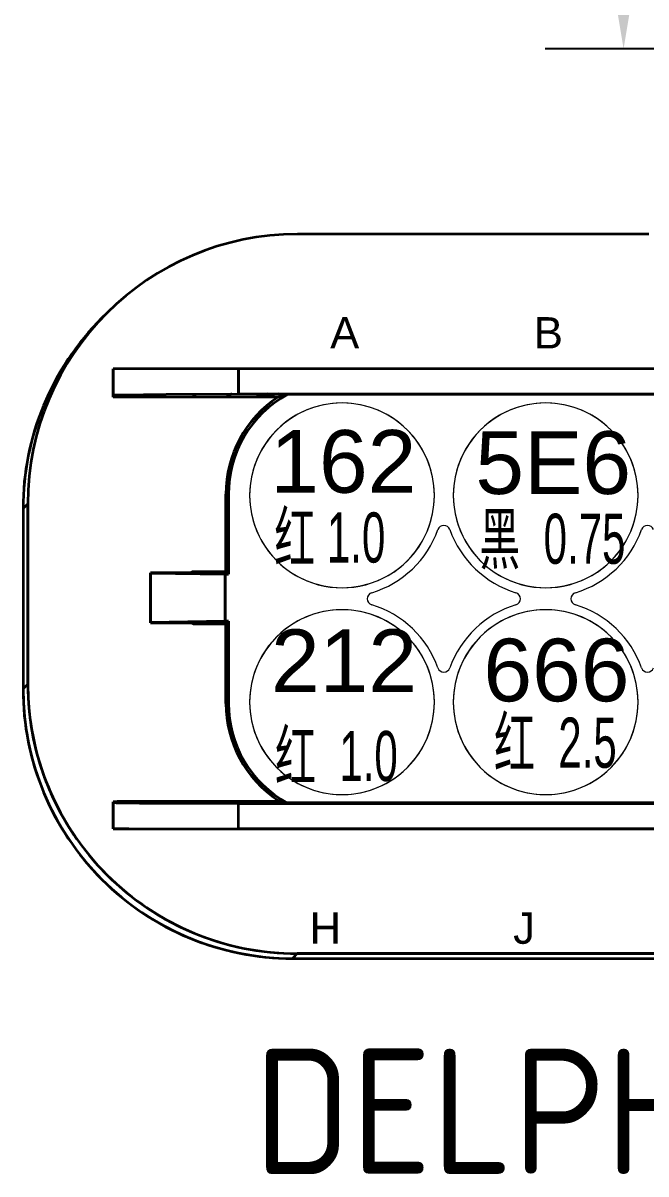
# Model space of a CAD drawing. Header units: millimetres. Extents: x 1638 to 3450, y 1129 to 2069.
# Drawn here: x 1865.9 to 1875.84, y 1559.3 to 1577.67 of the extents above; entities that cross this region are included whole.
import ezdxf

# ---------------------------------------------------------------- set-up
doc = ezdxf.new("R2010")
doc.units = ezdxf.units.MM
doc.layers.add('AM60', color=3, linetype='Continuous', lineweight=25)
doc.layers.add('线色线径', color=1, linetype='Continuous')
doc.styles.get("Standard").update_dxf_attribs({"font": 'arial.ttf'})
doc.dimstyles.new('ISO-25', dxfattribs={"dimtxt": 2.5, "dimasz": 2.5, "dimexe": 1.25, "dimexo": 0.625, "dimtad": 1, "dimtxsty": 'Standard', "dimcen": 2.5, "dimadec": 0, "dimazin": 0, "dimtfac": 1, "dimtmove": 0, "dimatfit": 3, "dimfxl": 1, "dimarcsym": 0})

# ---------------------------------------------------------------- blocks, each defined once
blk = doc.blocks.new('A$C36512172')
at = {"color": 3, "lineweight": 35, "ltscale": 0.280583}
blk.add_line((16.647, 25.602), (11.036, 25.602), dxfattribs=at)
blk.add_line((16.647, 25.602), (11.036, 25.602), dxfattribs=at)
at = {"color": 3, "lineweight": 35, "ltscale": 0.005431}
for p, q in [((7.995, 24.343), (7.918, 24.266)), ((6.735, 21.302), (6.658, 21.225)), ((6.658, 21.225), (6.735, 21.302))]:
    blk.add_line(p, q, dxfattribs=at)
at = {"color": 3, "lineweight": 35, "ltscale": 0.022566}
blk.add_line((8.096, 23.004), (8.096, 23.455), dxfattribs=at)
at = {"color": 3, "lineweight": 35, "ltscale": 0.1}
for p, q in [((10.096, 23.455), (8.096, 23.455)), ((10.096, 23.455), (8.096, 23.455)), ((8.096, 16.115), (10.096, 16.115)), ((8.096, 16.115), (10.096, 16.115))]:
    blk.add_line(p, q, dxfattribs=at)
at = {"color": 3, "lineweight": 35, "ltscale": 0.020873}
for p, q in [((8.096, 23.455), (8.096, 23.038)), ((8.096, 23.038), (8.096, 23.455)), ((8.096, 16.115), (8.096, 16.533)), ((8.096, 16.533), (8.096, 16.115))]:
    blk.add_line(p, q, dxfattribs=at)
at = {"color": 3, "lineweight": 35, "ltscale": 0.02}
for p, q in [((10.096, 23.455), (10.096, 23.055)), ((10.096, 23.055), (10.096, 23.455)), ((10.096, 16.115), (10.096, 16.515)), ((10.096, 16.115), (10.096, 16.515))]:
    blk.add_line(p, q, dxfattribs=at)
at = {"color": 3, "lineweight": 35, "ltscale": 0.486317}
for p, q in [((19.822, 23.455), (10.096, 23.455)), ((19.822, 23.455), (10.096, 23.455)), ((10.096, 23.055), (19.822, 23.055))]:
    blk.add_line(p, q, dxfattribs=at)
at = {"color": 3, "lineweight": 35, "ltscale": 0.001694}
blk.add_line((8.096, 23.004), (8.096, 23.038), dxfattribs=at)
at = {"color": 3, "lineweight": 35, "ltscale": 0.131675}
blk.add_line((10.729, 23.004), (8.096, 23.004), dxfattribs=at)
at = {"color": 3, "lineweight": 35, "ltscale": 0.003565}
blk.add_line((9.363, 23.004), (9.417, 23.051), dxfattribs=at)
blk.add_line((9.363, 23.004), (9.417, 23.051), dxfattribs=at)
at = {"color": 3, "lineweight": 35, "ltscale": 0.447775}
blk.add_line((19.833, 23.045), (10.877, 23.045), dxfattribs=at)
at = {"color": 3, "lineweight": 35, "ltscale": 0.000515366}
for p, q in [((10.936, 23.055), (10.936, 23.045)), ((10.936, 23.045), (10.936, 23.055))]:
    blk.add_line(p, q, dxfattribs=at)
at = {"color": 3, "lineweight": 35, "ltscale": 0.061949}
for p, q in [((9.895, 20.216), (9.895, 21.455)), ((9.895, 21.455), (9.895, 20.216))]:
    blk.add_line(p, q, dxfattribs=at)
at = {"color": 3, "lineweight": 35, "ltscale": 0.002051}
for p, q in [((9.895, 21.455), (9.936, 21.455)), ((9.936, 21.455), (9.895, 21.455)), ((9.936, 18.115), (9.895, 18.115)), ((9.895, 18.115), (9.936, 18.115))]:
    blk.add_line(p, q, dxfattribs=at)
at = {"color": 3, "lineweight": 35, "ltscale": 0.064}
for p, q in [((9.936, 21.455), (9.936, 20.175)), ((9.936, 20.175), (9.936, 21.455))]:
    blk.add_line(p, q, dxfattribs=at)
at = {"color": 3, "lineweight": 35, "ltscale": 0.144001}
blk.add_line((6.658, 21.225), (6.658, 18.345), dxfattribs=at)
blk.add_line((6.658, 21.225), (6.658, 18.345), dxfattribs=at)
at = {"color": 3, "lineweight": 35, "ltscale": 0.144002}
for p, q in [((6.735, 18.422), (6.735, 21.302)), ((6.735, 21.302), (6.735, 18.422))]:
    blk.add_line(p, q, dxfattribs=at)
at = {"color": 3, "lineweight": 35, "ltscale": 0.001792}
for p, q in [((9.363, 20.216), (9.331, 20.2)), ((9.331, 20.2), (9.363, 20.216))]:
    blk.add_line(p, q, dxfattribs=at)
at = {"color": 3, "lineweight": 35, "ltscale": 0.026569}
blk.add_line((9.895, 20.216), (9.363, 20.216), dxfattribs=at)
at = {"color": 3, "lineweight": 35, "ltscale": 0.002901}
for p, q in [((9.895, 20.216), (9.936, 20.175)), ((9.936, 20.175), (9.895, 20.216)), ((9.895, 19.384), (9.936, 19.425)), ((9.936, 19.425), (9.895, 19.384))]:
    blk.add_line(p, q, dxfattribs=at)
at = {"color": 3, "lineweight": 35, "ltscale": 0.039988}
blk.add_line((8.695, 19.4), (8.695, 20.2), dxfattribs=at)
at = {"color": 3, "lineweight": 35, "ltscale": 0.031817}
for p, q in [((8.695, 20.2), (9.331, 20.2)), ((9.331, 20.2), (8.695, 20.2))]:
    blk.add_line(p, q, dxfattribs=at)
at = {"color": 3, "lineweight": 35, "ltscale": 0.000227356}
blk.add_line((8.695, 20.2), (8.695, 20.196), dxfattribs=at)
blk.add_line((8.695, 20.2), (8.695, 20.196), dxfattribs=at)
at = {"color": 3, "lineweight": 35, "ltscale": 0.059349}
for p, q in [((9.882, 20.175), (8.695, 20.196)), ((8.695, 20.196), (9.882, 20.175)), ((8.695, 19.405), (9.882, 19.425)), ((9.882, 19.425), (8.695, 19.405))]:
    blk.add_line(p, q, dxfattribs=at)
at = {"color": 3, "lineweight": 35, "ltscale": 0.039533}
blk.add_line((8.695, 20.196), (8.695, 19.405), dxfattribs=at)
blk.add_line((8.695, 20.196), (8.695, 19.405), dxfattribs=at)
at = {"color": 3, "lineweight": 35, "ltscale": 0.0375}
for p, q in [((9.882, 19.425), (9.882, 20.175)), ((9.882, 20.175), (9.882, 19.425))]:
    blk.add_line(p, q, dxfattribs=at)
at = {"color": 3, "lineweight": 35, "ltscale": 0.002697}
for p, q in [((9.936, 20.175), (9.882, 20.175)), ((9.882, 20.175), (9.936, 20.175)), ((9.882, 19.425), (9.936, 19.425)), ((9.936, 19.425), (9.882, 19.425))]:
    blk.add_line(p, q, dxfattribs=at)
at = {"color": 3, "lineweight": 35, "ltscale": 0.000227547}
blk.add_line((8.695, 19.405), (8.695, 19.4), dxfattribs=at)
blk.add_line((8.695, 19.405), (8.695, 19.4), dxfattribs=at)
at = {"color": 3, "lineweight": 35, "ltscale": 0.032515}
for p, q in [((9.345, 19.4), (8.695, 19.4)), ((8.695, 19.4), (9.345, 19.4))]:
    blk.add_line(p, q, dxfattribs=at)
at = {"color": 3, "lineweight": 35, "ltscale": 0.001817}
for p, q in [((9.345, 19.4), (9.378, 19.384)), ((9.378, 19.384), (9.345, 19.4))]:
    blk.add_line(p, q, dxfattribs=at)
at = {"color": 3, "lineweight": 35, "ltscale": 0.025843}
for p, q in [((9.895, 19.384), (9.378, 19.384)), ((9.378, 19.384), (9.895, 19.384))]:
    blk.add_line(p, q, dxfattribs=at)
at = {"color": 3, "lineweight": 35, "ltscale": 0.063449}
for p, q in [((9.895, 18.115), (9.895, 19.384)), ((9.895, 19.384), (9.895, 18.115))]:
    blk.add_line(p, q, dxfattribs=at)
at = {"color": 3, "lineweight": 35, "ltscale": 0.0655}
for p, q in [((9.936, 19.425), (9.936, 18.115)), ((9.936, 18.115), (9.936, 19.425))]:
    blk.add_line(p, q, dxfattribs=at)
at = {"color": 3, "lineweight": 35, "ltscale": 0.00543}
for p, q in [((6.658, 18.345), (6.735, 18.422)), ((6.735, 18.422), (6.658, 18.345)), ((11.035, 14.122), (10.958, 14.045)), ((10.958, 14.045), (11.035, 14.122))]:
    blk.add_line(p, q, dxfattribs=at)
at = {"color": 3, "lineweight": 35, "ltscale": 0.0125}
for p, q in [((8.096, 16.545), (8.346, 16.547)), ((8.346, 16.115), (8.096, 16.115))]:
    blk.add_line(p, q, dxfattribs=at)
at = {"color": 3, "lineweight": 35, "ltscale": 0.021494}
blk.add_line((8.096, 16.115), (8.096, 16.545), dxfattribs=at)
at = {"color": 3, "lineweight": 35, "ltscale": 0.000621796}
for p, q in [((8.096, 16.533), (8.096, 16.545)), ((8.096, 16.545), (8.096, 16.533))]:
    blk.add_line(p, q, dxfattribs=at)
at = {"color": 3, "lineweight": 35, "ltscale": 0.122498}
blk.add_line((10.796, 16.547), (8.346, 16.547), dxfattribs=at)
blk.add_line((10.796, 16.547), (8.346, 16.547), dxfattribs=at)
at = {"color": 3, "lineweight": 35, "ltscale": 0.001069}
blk.add_line((10.727, 16.547), (10.726, 16.569), dxfattribs=at)
blk.add_line((10.727, 16.547), (10.726, 16.569), dxfattribs=at)
at = {"color": 3, "lineweight": 35, "ltscale": 0.003643}
blk.add_line((10.726, 16.569), (10.796, 16.547), dxfattribs=at)
blk.add_line((10.726, 16.569), (10.796, 16.547), dxfattribs=at)
at = {"color": 3, "lineweight": 35, "ltscale": 0.004203}
blk.add_line((10.877, 16.526), (10.796, 16.547), dxfattribs=at)
at = {"color": 3, "lineweight": 35}
for p, q in [((10.096, 16.515), (32.901, 16.515)), ((10.096, 16.515), (32.901, 16.515)), ((10.877, 16.526), (32.12, 16.526)), ((32.12, 16.526), (10.877, 16.526)), ((32.901, 16.115), (10.096, 16.115)), ((10.096, 16.115), (32.901, 16.115)), ((10.958, 14.045), (32.039, 14.045)), ((10.958, 14.045), (32.039, 14.045)), ((31.962, 14.122), (11.035, 14.122)), ((11.035, 14.122), (31.962, 14.122))]:
    blk.add_line(p, q, dxfattribs=at)
at = {"color": 3, "lineweight": 35, "ltscale": 0.122876}
blk.add_line((8.346, 16.115), (10.803, 16.115), dxfattribs=at)
at = {"color": 3, "lineweight": 35, "ltscale": 0.353415}
blk.add_line((17.802, 16.115), (10.734, 16.115), dxfattribs=at)
at = {"color": 3, "lineweight": 35, "ltscale": 0.003464}
for p, q in [((10.803, 16.115), (10.734, 16.115)), ((10.734, 16.115), (10.803, 16.115))]:
    blk.add_line(p, q, dxfattribs=at)
at = {"color": 3, "lineweight": 35}
for points in [[(8.096, 23.038), (8.097, 23.038), (8.109, 23.039), (8.212, 23.041), (8.945, 23.048), (10.096, 23.055)], [(10.096, 16.515), (8.295, 16.528), (8.101, 16.532), (8.096, 16.533), (8.096, 16.533)], [(8.096, 16.533), (8.097, 16.532), (8.102, 16.532), (8.146, 16.529), (8.515, 16.522), (10.096, 16.515)]]:
    blk.add_lwpolyline(points, dxfattribs=at)
for centre, radius, start, end in [((11.036, 21.302), 4.301, 90.0009, 179.9991), ((11.036, 21.302), 4.301, 90.001, 179.999), ((10.959, 21.225), 4.301, 135.0002, 179.999), ((10.959, 21.225), 4.3, 134.9995, 179.9994), ((11.749, 21.455), 1.854, 123.3512, 180), ((11.749, 21.455), 1.854, 123.3512, 180), ((10.936, 21.295), 1.998, 118.2876, 121.2203), ((10.936, 21.295), 1.998, 118.2876, 121.2202), ((11.749, 21.455), 1.813, 118.7357, 179.9999), ((11.749, 21.455), 1.813, 118.7357, 180), ((10.936, 21.295), 1.798, 101.8001, 108.1363), ((10.936, 21.295), 1.798, 101.8001, 108.1366), ((10.936, 21.295), 1.772, 96.6261, 105.3452), ((11.278, 21.315), 1.776, 103.0578, 108.0037), ((11.035, 18.422), 4.3, 180.0053, 269.9946), ((11.035, 18.422), 4.3, 179.999, 270.0009), ((10.959, 18.345), 4.3, 180.0053, 269.9946), ((10.958, 18.345), 4.3, 179.999, 270.0009), ((11.749, 18.115), 1.854, 180, 236.5302), ((11.749, 18.115), 1.854, 180, 236.5302), ((11.749, 18.115), 1.813, 180.0001, 241.2645), ((11.749, 18.115), 1.813, 180, 241.2646), ((8.274, 8.274), 8.274, 89.5002, 91.2315)]:
    blk.add_arc(centre, radius, start, end, dxfattribs=at)
at = {"color": 3, "lineweight": 5}
for centre, radius, start, end in [((11.749, 21.435), 1.475, 0, 180), ((11.749, 21.435), 1.475, 359.999, 180.001), ((14.999, 21.435), 1.475, 0, 180), ((14.999, 21.435), 1.475, 359.999, 180.001), ((11.749, 21.435), 1.475, 180, 0), ((11.749, 21.435), 1.475, 179.999, 0.001), ((14.999, 21.435), 1.475, 180, 0), ((14.999, 21.435), 1.475, 179.999, 0.001), ((13.374, 20.856), 0.1, 19.6049, 160.3951), ((13.374, 20.856), 0.1, 19.6195, 160.3814), ((16.624, 20.856), 0.1, 19.6049, 160.3951), ((16.624, 20.856), 0.1, 19.6195, 160.3814), ((11.749, 21.435), 1.625, 286.9574, 340.3951), ((11.749, 21.435), 1.625, 286.9583, 340.3943), ((14.999, 21.435), 1.625, 199.6049, 253.0426), ((14.999, 21.435), 1.625, 199.6057, 253.0418), ((14.999, 21.435), 1.625, 286.9574, 340.3951), ((14.999, 21.435), 1.625, 286.9583, 340.3943), ((12.252, 19.785), 0.1, 106.9574, 253.0426), ((12.252, 19.785), 0.1, 106.976, 253.0248), ((14.495, 19.785), 0.1, 286.9574, 73.0426), ((14.495, 19.785), 0.1, 286.976, 73.0248), ((15.502, 19.785), 0.1, 106.9574, 253.0426), ((15.502, 19.785), 0.1, 106.976, 253.0248), ((11.749, 18.135), 1.625, 19.6049, 73.0426), ((11.749, 18.135), 1.625, 19.6057, 73.0418), ((14.999, 18.135), 1.625, 106.9574, 160.3951), ((14.999, 18.135), 1.625, 106.9583, 160.3943), ((14.999, 18.135), 1.625, 19.6049, 73.0426), ((14.999, 18.135), 1.625, 19.6057, 73.0418), ((11.749, 18.135), 1.475, 0, 180), ((11.749, 18.135), 1.475, 359.999, 180.001), ((14.999, 18.135), 1.475, 0, 180), ((14.999, 18.135), 1.475, 359.999, 180.001), ((13.374, 18.714), 0.1, 199.6049, 340.3951), ((13.374, 18.714), 0.1, 199.6195, 340.3814), ((16.624, 18.714), 0.1, 199.6049, 340.3951), ((16.624, 18.714), 0.1, 199.6195, 340.3814), ((11.749, 18.135), 1.475, 180, 0), ((11.749, 18.135), 1.475, 179.999, 0.001), ((14.999, 18.135), 1.475, 180, 0), ((14.999, 18.135), 1.475, 179.999, 0.001)]:
    blk.add_arc(centre, radius, start, end, dxfattribs=at)
at = {"layer": 'AM60', "color": 1, "lineweight": 5}
for s, p in [('A', (11.559, 23.779)), ('B', (14.809, 23.779)), ('H', (11.23, 14.279)), ('J', (14.48, 14.279))]:
    blk.add_text(s, height=0.5, dxfattribs=at).set_placement(p)
blk = doc.blocks.new('*D245')
at = {"color": 0, "lineweight": -2, "transparency": 16777216}
for p, q in [((1880.116, 1586.001), (1874.235, 1586.001)), ((1875.485, 1583.501), (1875.485, 1579.755)), ((1880.116, 1577.255), (1874.235, 1577.255))]:
    blk.add_line(p, q, dxfattribs=at)
at = {"color": 0, "transparency": 16777216}
for points in [[(1875.069, 1583.501), (1875.902, 1583.501), (1875.485, 1586.001)], [(1875.069, 1579.755), (1875.902, 1579.755), (1875.485, 1577.255)]]:
    blk.add_solid(points, dxfattribs=at)
at = {"layer": 'Defpoints', "color": 0, "transparency": 16777216}
for p in [(1880.741, 1586.001), (1875.485, 1577.255), (1880.741, 1577.255)]:
    blk.add_point(p, dxfattribs=at)
at = {"color": 3, "transparency": 16777216, "insert": (1873.584, 1581.628), "char_height": 2.5, "attachment_point": 5, "rotation": 90}
blk.add_mtext('200', dxfattribs=at)

msp = doc.modelspace()

# ---------------------------------------------------------------- block references
at = {"layer": 'AM60'}
msp.add_blockref('A$C36512172', (1859.243, 1548.696), dxfattribs=at)

# ---------------------------------------------------------------- texts
at = {"layer": 'AM60', "lineweight": 5}
for s, p in [('162', (1869.848, 1570.173)), ('5E6', (1873.119, 1570.153)), ('212', (1869.859, 1566.991))]:
    msp.add_text(s, height=1, dxfattribs=at).set_placement(p)
at = {"layer": 'AM60', "color": 6, "lineweight": 5}
msp.add_text('666', height=1, dxfattribs=at).set_placement((1873.248, 1566.844))
at = {"layer": 'AM60', "insert": (1869.587, 1561.301), "char_height": 2, "attachment_point": 1}
msp.add_mtext_dynamic_manual_height_columns('{\\Fisocp,gbcbig|c134;\\C3;DELPHI 15326917}', width=36.31, gutter_width=12.5, heights=[0], dxfattribs=at)
at = {"layer": '线色线径', "lineweight": 5, "width": 0.6}
for s, p in [('红 1.0', (1869.91, 1569.059)), ('黑  0.75', (1873.182, 1569.039)), ('红  2.5', (1873.416, 1565.784)), ('红  1.0', (1869.922, 1565.571))]:
    msp.add_text(s, height=0.8, dxfattribs=at).set_placement(p)

# ---------------------------------------------------------------- dimensions: what is measured, and where the dimension line sits
at = {"color": 1}
dim = msp.add_linear_dim(base=(1875.485, 1577.255), p1=(1880.741, 1586.001), p2=(1880.741, 1577.255), angle=90, text='200', dimstyle='ISO-25', override={"dimclrt": 3}, dxfattribs=at)
dim.commit()
dim.dimension.update_dxf_attribs({"geometry": '*D245', "text_midpoint": (1875.485, 1581.628), "dimtype": 160})

doc.saveas('drawing.dxf')
